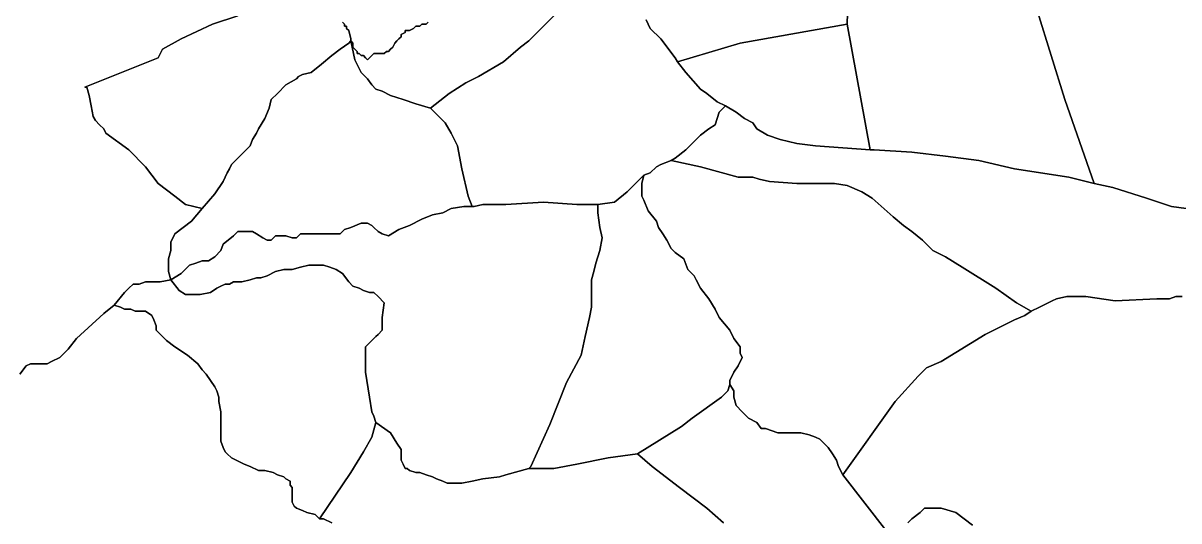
# Model space of a CAD drawing. Extents: x 20 to 266, y 22 to 174.
# Drawn here: x 137.72 to 184.45, y 97.19 to 117.3 of the extents above; entities that cross this region are included whole.
import ezdxf

# ---------------------------------------------------------------- set-up
doc = ezdxf.new("R2010")
doc.units = 0
doc.layers.add('KAREMO', color=7, linetype='CONTINUOUS')

msp = doc.modelspace()

# ---------------------------------------------------------------- linework, layer by layer
at = {"layer": 'KAREMO', "color": 2}
for points in [[(171.11811, 119.963424), (171.03344, 117.253833)], [(178.73841, 117.761879), (179.839119, 114.205537), (181.024502, 110.818545), (180.008459, 111.07257), (177.807041, 111.411269), (176.367648, 111.749967), (175.012929, 111.919318), (173.658209, 112.088665), (172.134149, 112.173343), (171.964809, 112.173343), (171.03344, 117.253833), (171.11811, 119.963424)], [(146.394463, 117.592531), (145.378424, 117.253833), (144.108371, 116.661106), (143.346343, 116.237734), (143.177002, 115.899036), (140.213553, 114.713586), (140.298223, 114.713586), (140.382893, 114.374888), (140.467563, 113.951512), (140.552233, 113.52814), (140.6369, 113.358789), (140.806241, 113.189441), (140.975581, 113.02009), (141.060251, 112.85074), (141.991623, 112.173343), (142.668981, 111.495942), (142.922992, 111.157244), (143.177002, 110.818545), (143.854364, 110.310496), (144.277711, 109.971798), (144.955073, 109.802447), (144.531722, 109.294397), (144.193041, 109.040373), (143.854364, 108.786348), (143.685024, 108.44765), (143.685024, 108.108951), (143.600353, 107.770253), (143.600353, 107.262203), (143.685024, 106.923501), (143.261673, 106.838828), (143.007662, 106.838828), (142.838322, 106.838828), (142.668981, 106.838828), (142.414971, 106.754154), (142.160964, 106.754154), (141.991623, 106.584803), (141.822283, 106.415455), (141.398932, 105.907406), (140.975581, 105.568704), (139.874872, 104.552609), (139.536191, 104.129233), (139.19751, 103.790535), (138.85883, 103.621184), (138.689493, 103.53651), (138.520152, 103.53651), (138.350812, 103.53651), (138.181472, 103.53651), (138.012131, 103.53651), (137.842791, 103.451836), (137.58878, 103.113134)], [(150.966643, 116.576433), (150.881973, 116.491759), (150.543295, 116.237734), (150.204614, 115.98371), (149.781264, 115.645011), (149.357913, 115.306309), (149.019235, 115.221635), (148.849895, 115.136962), (148.765225, 115.052284), (148.341874, 114.79826), (148.003193, 114.459561), (147.749182, 114.205537), (147.664512, 113.866838), (147.495172, 113.443463), (147.241165, 113.02009), (147.156495, 112.850739), (146.987154, 112.596715), (146.902484, 112.34269), (146.733144, 112.173343), (146.479133, 111.919318), (146.309793, 111.749967), (146.140452, 111.58062), (146.055782, 111.411269), (145.971112, 111.241918), (145.801771, 110.903219), (145.463094, 110.39517), (144.955073, 109.802447), (144.277711, 109.971798), (143.854364, 110.310496), (143.177002, 110.818545), (142.922992, 111.157244), (142.668981, 111.495942), (141.991623, 112.173343), (141.060251, 112.850739), (140.975581, 113.02009), (140.806241, 113.189441), (140.6369, 113.358789), (140.552233, 113.52814), (140.467563, 113.951512), (140.382893, 114.374888), (140.298223, 114.713586), (140.213553, 114.713586), (143.177002, 115.899036), (143.346343, 116.237734), (144.108371, 116.661106), (145.378424, 117.253833), (146.394463, 117.592531)], [(150.627965, 117.338507), (150.712636, 117.253833), (150.712636, 117.169156), (150.797302, 117.169156), (150.797302, 117.084482), (150.881973, 116.999808), (150.966643, 116.661106), (150.966643, 116.576433)], [(154.099436, 117.338507), (154.014766, 117.253833), (153.845426, 117.253833), (153.760756, 117.169156), (153.591415, 117.169156), (153.506745, 117.084482), (153.337405, 116.999808), (153.168064, 116.999808), (153.168064, 116.915131), (152.998724, 116.830457), (152.998724, 116.745784), (152.914054, 116.661106), (152.829383, 116.576433), (152.744713, 116.491759), (152.660043, 116.322408), (152.575373, 116.237734), (152.490703, 116.153057), (152.406036, 116.153057), (152.321366, 116.068383), (152.152025, 116.068383), (151.982685, 116.068383), (151.898015, 116.068383), (151.813345, 115.98371), (151.728674, 115.899036), (151.644004, 115.814359), (151.559334, 115.899036), (151.474664, 115.98371), (151.389994, 115.98371), (151.305323, 116.068383), (151.220653, 116.068383), (151.220653, 116.153057), (151.135983, 116.237734), (151.051313, 116.322408), (151.051313, 116.407082), (151.051313, 116.491759), (150.966643, 116.576433), (150.966643, 116.661106), (150.881973, 116.999808), (150.797302, 117.084482), (150.797302, 117.169156), (150.712636, 117.169156), (150.712636, 117.253833), (150.627965, 117.338507)], [(159.179637, 117.592531), (158.756286, 117.169156), (158.163595, 116.576433), (157.824914, 116.322408), (157.147556, 115.729685), (156.131514, 115.136962), (155.623496, 114.882937), (154.946135, 114.459561), (154.184107, 113.866838), (153.591415, 114.036189), (153.083394, 114.205537), (152.575373, 114.374888), (152.236696, 114.544239), (151.982685, 114.628912), (151.813345, 114.79826), (151.644004, 115.052284), (151.389994, 115.306309), (151.135983, 115.814359), (150.966643, 116.576433), (151.051313, 116.491759), (151.051313, 116.407082), (151.051313, 116.322408), (151.135983, 116.237734), (151.220653, 116.153057), (151.220653, 116.068383), (151.305323, 116.068383), (151.389994, 115.98371), (151.474664, 115.98371), (151.559334, 115.899036), (151.644004, 115.814359), (151.728674, 115.899036), (151.813345, 115.98371), (151.898015, 116.068383), (151.982685, 116.068383), (152.152025, 116.068383), (152.321366, 116.068383), (152.406036, 116.153057), (152.490703, 116.153057), (152.575373, 116.237734), (152.660043, 116.322408), (152.744713, 116.491759), (152.829383, 116.576433), (152.914054, 116.661106), (152.998724, 116.745784), (152.998724, 116.830457), (153.168064, 116.915131), (153.168064, 116.999808), (153.337405, 116.999808), (153.506745, 117.084482), (153.591415, 117.169156), (153.760756, 117.169156), (153.845426, 117.253833), (154.014766, 117.253833), (154.099436, 117.338507)], [(164.175168, 115.729685), (164.513846, 115.306309), (165.106537, 114.628912), (165.360548, 114.459561), (165.783899, 114.120863), (166.122576, 113.951512), (165.868569, 113.697487), (165.783899, 113.443463), (165.699228, 113.189441), (165.445218, 113.02009), (165.106537, 112.766066), (164.513846, 112.173343), (164.090498, 111.834644), (163.921158, 111.749967), (163.497807, 111.58062), (163.328466, 111.495942), (163.074456, 111.241918), (162.820445, 111.157244), (162.566438, 110.903219), (162.143087, 110.479847), (161.635066, 110.056471), (160.957708, 109.971798), (160.365017, 109.971798), (160.111006, 109.971798), (158.756286, 110.056471), (157.232227, 109.971798), (156.808876, 109.971798), (156.300854, 109.971798), (155.962174, 109.88712), (155.877507, 109.88712), (155.708167, 110.310496), (155.454156, 111.411269), (155.284816, 112.34269), (155.030805, 112.850739), (154.776794, 113.274115), (154.522784, 113.52814), (154.184107, 113.866838), (154.946135, 114.459561), (155.623496, 114.882937), (156.131514, 115.136962), (157.147556, 115.729685), (157.824914, 116.322408), (158.163595, 116.576433), (158.756286, 117.169156), (159.179637, 117.592531)], [(162.905115, 117.42318), (163.074456, 117.084482), (163.497807, 116.661106), (164.090498, 115.899036), (164.175168, 115.729685)], [(171.03344, 117.253833), (166.715267, 116.491759), (164.175168, 115.729685), (164.090498, 115.899036), (163.497807, 116.661106), (163.074456, 117.084482), (162.905115, 117.42318)], [(184.749983, 109.802447), (184.157292, 109.88712), (183.141253, 110.225822), (181.78653, 110.649195), (181.024502, 110.818545), (179.839119, 114.205537), (178.73841, 117.761879)], [(171.964809, 112.173343), (170.8641, 112.258016), (169.763387, 112.34269), (169.001359, 112.427367), (168.323997, 112.596715), (167.81598, 112.766066), (167.392629, 113.02009), (167.223288, 113.274115), (166.884608, 113.443463), (166.545927, 113.697487), (166.122576, 113.951512), (165.783899, 114.120863), (165.360548, 114.459561), (165.106537, 114.628912), (164.513846, 115.306309), (164.175168, 115.729685), (166.715267, 116.491759), (171.03344, 117.253833), (171.964809, 112.173343)], [(154.184107, 113.866838), (154.522784, 113.52814), (154.776794, 113.274115), (155.030805, 112.850739), (155.284816, 112.34269), (155.454156, 111.411269), (155.708167, 110.310496), (155.877507, 109.88712), (155.538826, 109.88712), (155.030805, 109.802447), (154.692124, 109.633096), (154.268773, 109.548422), (153.845426, 109.379071), (153.337405, 109.12505), (152.914054, 108.955699), (152.490703, 108.701674), (152.236696, 108.786348), (152.067355, 108.871025), (151.898015, 109.040373), (151.813345, 109.12505), (151.644004, 109.209724), (151.389994, 109.209724), (150.966643, 109.040373), (150.712636, 108.955699), (150.543295, 108.786348), (150.289285, 108.786348), (150.035274, 108.786348), (149.696593, 108.786348), (149.188572, 108.786348), (148.934565, 108.786348), (148.765225, 108.617), (148.595884, 108.617), (148.341874, 108.701674), (148.172533, 108.701674), (148.087863, 108.701674), (147.918523, 108.701674), (147.749182, 108.532323), (147.579842, 108.532323), (147.410502, 108.617), (147.156495, 108.786348), (146.987154, 108.871025), (146.817814, 108.871025), (146.648473, 108.871025), (146.394463, 108.871025), (146.225122, 108.701674), (145.801771, 108.362976), (145.717101, 108.108951), (145.463094, 107.854926), (145.209084, 107.685575), (144.955073, 107.685575), (144.701062, 107.600902), (144.447052, 107.516228), (144.108371, 107.177526), (143.685024, 106.923501), (143.600353, 107.262203), (143.600353, 107.770253), (143.685024, 108.108951), (143.685024, 108.447649), (143.854364, 108.786348), (144.193041, 109.040373), (144.531722, 109.294397), (144.955073, 109.802447), (145.463094, 110.39517), (145.801771, 110.903219), (145.971112, 111.241918), (146.055782, 111.411269), (146.140452, 111.58062), (146.309793, 111.749967), (146.479133, 111.919318), (146.733144, 112.173343), (146.902484, 112.34269), (146.987154, 112.596715), (147.156495, 112.850739), (147.241165, 113.02009), (147.495172, 113.443463), (147.664512, 113.866838), (147.749182, 114.205537), (148.003193, 114.459561), (148.341874, 114.79826), (148.765225, 115.052284), (148.849895, 115.136962), (149.019235, 115.221635), (149.357913, 115.306309), (149.781264, 115.645011), (150.204614, 115.98371), (150.543295, 116.237734), (150.881973, 116.491759), (150.966643, 116.576433), (151.135983, 115.814359), (151.389994, 115.306309), (151.644004, 115.052284), (151.813345, 114.79826), (151.982685, 114.628912), (152.236696, 114.544239), (152.575373, 114.374888), (153.083394, 114.205537), (153.591415, 114.036189), (154.184107, 113.866838)], [(184.580643, 106.246105), (184.326632, 106.246105), (184.072622, 106.161431), (183.818611, 106.161431), (183.564601, 106.161431), (181.8712, 106.076754), (180.685821, 106.246105), (179.923789, 106.246105), (179.500442, 106.161431), (179.331101, 106.076754), (178.82308, 105.822729), (178.484399, 105.653381), (177.891712, 105.99208), (177.04501, 106.584803), (175.69029, 107.431551), (175.012929, 107.854926), (174.504911, 108.108951), (174.08156, 108.532323), (173.658209, 108.871025), (173.319528, 109.12505), (172.896181, 109.463748), (172.049479, 110.225822), (171.626128, 110.479847), (171.03344, 110.733868), (170.525419, 110.818545), (169.848057, 110.818545), (169.001359, 110.818545), (167.900646, 110.903219), (167.477299, 110.987893), (167.223288, 111.07257), (166.630597, 111.07257), (165.106537, 111.495942), (163.921158, 111.749967), (164.090498, 111.834644), (164.513846, 112.173343), (165.106537, 112.766066), (165.445218, 113.02009), (165.699228, 113.189441), (165.783899, 113.443463), (165.868569, 113.697487), (166.122576, 113.951512), (166.545927, 113.697487), (166.884608, 113.443463), (167.223288, 113.274115), (167.392629, 113.02009), (167.81598, 112.766066), (168.323997, 112.596715), (169.001359, 112.427367), (169.763387, 112.34269), (170.8641, 112.258016), (171.964809, 112.173343)], [(171.964809, 112.173343), (172.134149, 112.173343), (173.658209, 112.088665), (175.012929, 111.919318), (176.367648, 111.749967), (177.807041, 111.411269), (180.008459, 111.07257), (181.024502, 110.818545), (181.78653, 110.649195), (183.141253, 110.225822), (184.157292, 109.88712), (184.749983, 109.802447)], [(178.484399, 105.653381), (178.230389, 105.48403), (177.807041, 105.314683), (176.621659, 104.721956), (174.843588, 103.621184), (174.2509, 103.367159), (173.91222, 103.028461), (172.980847, 102.012362), (170.8641, 99.048743), (170.694759, 99.387445), (170.610089, 99.64147), (170.440749, 99.895494), (170.271408, 100.149515), (170.102068, 100.318866), (169.932727, 100.488217), (169.763387, 100.572891), (169.50938, 100.657565), (169.170699, 100.742242), (168.747348, 100.742242), (168.239327, 100.742242), (167.731309, 100.911589), (167.561969, 100.911589), (167.392629, 101.165614), (167.053948, 101.334965), (166.799937, 101.58899), (166.545927, 101.843015), (166.461257, 102.181713), (166.461257, 102.435738), (166.291916, 102.689762), (166.291916, 102.85911), (166.461257, 103.197812), (166.630597, 103.451836), (166.799937, 103.790535), (166.715267, 103.959886), (166.715267, 104.213907), (166.461257, 104.552609), (166.291916, 104.891307), (165.868569, 105.399357), (165.699228, 105.738055), (165.445218, 106.161431), (165.106537, 106.584803), (164.937197, 106.923501), (164.852526, 107.092852), (164.598516, 107.346877), (164.429175, 107.770253), (164.090498, 108.024274), (163.921158, 108.193625), (163.751817, 108.532323), (163.582477, 108.786348), (163.413137, 109.040373), (163.328466, 109.294397), (162.989786, 109.717773), (162.820445, 110.141145), (162.735775, 110.310496), (162.735775, 110.649195), (162.735775, 110.818545), (162.820445, 111.157244), (163.074456, 111.241918), (163.328466, 111.495942), (163.497807, 111.58062), (163.921158, 111.749967), (165.106537, 111.495942), (166.630597, 111.07257), (167.223288, 111.07257), (167.477299, 110.987893), (167.900646, 110.903219), (169.001359, 110.818545), (169.848057, 110.818545), (170.525419, 110.818545), (171.03344, 110.733868), (171.626128, 110.479847), (172.049479, 110.225822), (172.896181, 109.463748), (173.319528, 109.12505), (173.658209, 108.871025), (174.08156, 108.532323), (174.504911, 108.108951), (175.012929, 107.854926), (175.69029, 107.431551), (177.04501, 106.584803), (177.891712, 105.99208), (178.484399, 105.653381)], [(166.291916, 102.689762), (166.207246, 102.435738), (166.122576, 102.351064), (165.953239, 102.181713), (164.767856, 101.334965), (164.344509, 100.996267), (162.566438, 99.895494), (161.381055, 99.726143), (160.111006, 99.472119), (159.179637, 99.302768), (158.163595, 99.302768), (158.248265, 99.387445), (159.010297, 101.08094), (159.687655, 102.774436), (160.280346, 103.875209), (160.449687, 104.637283), (160.619027, 105.399357), (160.703697, 105.822729), (160.703697, 106.415455), (160.703697, 106.923501), (160.788368, 107.262203), (160.873038, 107.600902), (161.042375, 108.108951), (161.127045, 108.617), (161.042375, 109.040373), (160.957708, 109.633096), (160.957708, 109.971798), (161.635066, 110.056471), (162.143087, 110.479847), (162.566438, 110.903219), (162.820445, 111.157244), (162.735775, 110.818545), (162.735775, 110.649194), (162.735775, 110.310496), (162.820445, 110.141145), (162.989786, 109.717773), (163.328466, 109.294397), (163.413137, 109.040373), (163.582477, 108.786348), (163.751817, 108.532323), (163.921158, 108.193625), (164.090498, 108.024274), (164.429175, 107.770253), (164.598516, 107.346877), (164.852526, 107.092852), (164.937197, 106.923501), (165.106537, 106.584803), (165.445218, 106.161431), (165.699228, 105.738055), (165.868569, 105.399357), (166.291916, 104.891307), (166.461257, 104.552609), (166.715267, 104.213907), (166.715267, 103.959886), (166.799937, 103.790535), (166.630597, 103.451836), (166.461257, 103.197812), (166.291916, 102.85911), (166.291916, 102.689762)], [(160.957708, 109.971798), (160.957708, 109.633096), (161.042375, 109.040373), (161.127045, 108.617), (161.042375, 108.108951), (160.873038, 107.600902), (160.788368, 107.262203), (160.703697, 106.923501), (160.703697, 106.415455), (160.703697, 105.822729), (160.619027, 105.399357), (160.449687, 104.637283), (160.280346, 103.875209), (159.687655, 102.774436), (159.010297, 101.08094), (158.248265, 99.387445), (158.163595, 99.302768), (157.232227, 99.048743), (156.978216, 98.964069), (156.300854, 98.879395), (155.877507, 98.794718), (155.454156, 98.710044), (155.115475, 98.710044), (154.861465, 98.710044), (154.692124, 98.794718), (154.438114, 98.879395), (154.268773, 98.964069), (154.014766, 99.048743), (153.760756, 99.13342), (153.591415, 99.13342), (153.337405, 99.218094), (153.252734, 99.302768), (153.168064, 99.302768), (153.083394, 99.472119), (152.998724, 99.64147), (152.998724, 99.895494), (152.998724, 100.064842), (152.829383, 100.318866), (152.575373, 100.742242), (151.982685, 101.165614), (151.898015, 101.419639), (151.813345, 101.58899), (151.728674, 102.181713), (151.559334, 103.197812), (151.559334, 104.04456), (151.559334, 104.213907), (151.813345, 104.467932), (151.982685, 104.637283), (152.067355, 104.721956), (152.236696, 104.891307), (152.236696, 105.399357), (152.321366, 105.99208), (152.067355, 106.246105), (151.898015, 106.415455), (151.728674, 106.415455), (151.474664, 106.500129), (151.305323, 106.584803), (151.051313, 106.66948), (150.881973, 106.838828), (150.627965, 107.177526), (150.373955, 107.346877), (150.119944, 107.431551), (149.865934, 107.516228), (149.611923, 107.516228), (149.273242, 107.516228), (148.934565, 107.431551), (148.595884, 107.346877), (148.257204, 107.346877), (147.918523, 107.262203), (147.579842, 107.092852), (147.325835, 107.008179), (147.156495, 107.008179), (146.902484, 106.923501), (146.563803, 106.838828), (146.225122, 106.838828), (146.055782, 106.754154), (145.886442, 106.754154), (145.717101, 106.66948), (145.547764, 106.584803), (145.293754, 106.415455), (144.870403, 106.330778), (144.616392, 106.330778), (144.447052, 106.330778), (144.277711, 106.330778), (144.023701, 106.500129), (143.685024, 106.923501), (144.108371, 107.177526), (144.447052, 107.516228), (144.701062, 107.600902), (144.955073, 107.685575), (145.209084, 107.685575), (145.463094, 107.854926), (145.717101, 108.108951), (145.801771, 108.362976), (146.225122, 108.701674), (146.394463, 108.871025), (146.648473, 108.871025), (146.817814, 108.871025), (146.987154, 108.871025), (147.156495, 108.786348), (147.410502, 108.617), (147.579842, 108.532323), (147.749182, 108.532323), (147.918523, 108.701674), (148.087863, 108.701674), (148.172533, 108.701674), (148.341874, 108.701674), (148.595884, 108.617), (148.765225, 108.617), (148.934565, 108.786348), (149.188572, 108.786348), (149.696593, 108.786348), (150.035274, 108.786348), (150.289285, 108.786348), (150.543295, 108.786348), (150.712636, 108.955699), (150.966643, 109.040373), (151.389994, 109.209724), (151.644004, 109.209724), (151.813345, 109.12505), (151.898015, 109.040373), (152.067355, 108.871025), (152.236696, 108.786348), (152.490703, 108.701674), (152.914054, 108.955699), (153.337405, 109.12505), (153.845426, 109.379071), (154.268773, 109.548422), (154.692124, 109.633096), (155.030805, 109.802447), (155.538826, 109.88712), (155.877507, 109.88712), (155.962174, 109.88712), (156.300854, 109.971798), (156.808876, 109.971798), (157.232227, 109.971798), (158.756286, 110.056471), (160.111006, 109.971798), (160.365017, 109.971798), (160.957708, 109.971798)], [(151.982685, 101.165614), (151.813345, 100.572891), (151.474664, 99.980168), (150.966643, 99.13342), (149.696593, 97.270574), (149.527253, 97.439921), (149.188572, 97.524598), (149.019235, 97.609272), (148.765225, 97.693946), (148.680555, 97.778623), (148.595884, 97.94797), (148.595884, 98.117321), (148.595884, 98.286672), (148.595884, 98.540697), (148.511214, 98.625371), (148.511214, 98.794718), (148.341874, 98.879395), (148.257204, 98.964069), (148.003193, 99.048743), (147.833853, 99.13342), (147.495172, 99.218094), (147.241165, 99.218094), (146.902484, 99.387445), (146.648473, 99.472119), (146.140452, 99.726143), (145.971112, 99.895494), (145.886442, 99.980168), (145.801771, 100.149515), (145.717101, 100.40354), (145.717101, 101.165614), (145.717101, 101.58899), (145.632435, 102.012362), (145.632435, 102.181713), (145.547764, 102.435738), (145.463094, 102.605089), (145.293754, 102.85911), (145.124413, 103.113134), (144.955073, 103.282485), (144.785733, 103.53651), (144.362382, 103.875209), (143.854364, 104.213907), (143.515683, 104.467932), (143.346343, 104.637283), (143.092332, 104.891307), (143.092332, 105.060658), (143.007662, 105.314683), (142.922992, 105.48403), (142.668981, 105.653381), (142.245634, 105.653381), (142.076293, 105.738055), (141.822283, 105.738055), (141.652942, 105.822729), (141.398932, 105.907406), (141.822283, 106.415455), (141.991623, 106.584803), (142.160964, 106.754154), (142.414971, 106.754154), (142.668981, 106.838828), (142.838322, 106.838828), (143.007662, 106.838828), (143.261673, 106.838828), (143.685024, 106.923501), (144.023701, 106.500129), (144.277711, 106.330778), (144.447052, 106.330778), (144.616392, 106.330778), (144.870403, 106.330778), (145.293754, 106.415455), (145.547764, 106.584803), (145.717101, 106.66948), (145.886442, 106.754154), (146.055782, 106.754154), (146.225122, 106.838828), (146.563803, 106.838828), (146.902484, 106.923501), (147.156495, 107.008179), (147.325835, 107.008179), (147.579842, 107.092852), (147.918523, 107.262203), (148.257204, 107.346877), (148.595884, 107.346877), (148.934565, 107.431551), (149.273242, 107.516228), (149.611923, 107.516228), (149.865934, 107.516228), (150.119944, 107.431551), (150.373955, 107.346877), (150.627965, 107.177526), (150.881973, 106.838828), (151.051313, 106.66948), (151.305324, 106.584803), (151.474664, 106.500129), (151.728674, 106.415455), (151.898015, 106.415455), (152.067355, 106.246105), (152.321366, 105.99208), (152.236696, 105.399357), (152.236696, 104.891307), (152.067355, 104.721956), (151.982685, 104.637283), (151.813345, 104.467932), (151.559334, 104.213907), (151.559334, 104.04456), (151.559334, 103.197812), (151.728674, 102.181713), (151.813345, 101.58899), (151.898015, 101.419639), (151.982685, 101.165614)], [(172.64217, 96.762524), (170.8641, 99.048743), (172.980847, 102.012362), (173.91222, 103.028461), (174.2509, 103.367159), (174.843588, 103.621184), (176.621659, 104.721956), (177.807041, 105.314683), (178.230389, 105.48403), (178.484399, 105.653381), (178.82308, 105.822729), (179.331101, 106.076754), (179.500442, 106.161431), (179.923789, 106.246104), (180.685821, 106.246104), (181.8712, 106.076754), (183.564601, 106.161431), (183.818611, 106.161431), (184.072622, 106.161431), (184.326632, 106.246104), (184.580643, 106.246104)], [(137.58878, 103.113134), (137.842791, 103.451836), (138.012131, 103.53651), (138.181472, 103.53651), (138.350812, 103.53651), (138.520152, 103.53651), (138.689493, 103.53651), (138.85883, 103.621184), (139.19751, 103.790535), (139.536191, 104.129233), (139.874872, 104.552609), (140.975581, 105.568704), (141.398932, 105.907406), (141.652943, 105.822729), (141.822283, 105.738055), (142.076293, 105.738055), (142.245634, 105.653381), (142.668981, 105.653381), (142.922992, 105.48403), (143.007662, 105.314683), (143.092332, 105.060658), (143.092332, 104.891307), (143.346343, 104.637283), (143.515683, 104.467932), (143.854364, 104.213907), (144.362382, 103.875209), (144.785733, 103.53651), (144.955073, 103.282485), (145.124413, 103.113134), (145.293754, 102.85911), (145.463094, 102.605089), (145.547764, 102.435738), (145.632435, 102.181713), (145.632435, 102.012362), (145.717101, 101.58899), (145.717101, 101.165614), (145.717101, 100.40354), (145.801771, 100.149515), (145.886442, 99.980168), (145.971112, 99.895494), (146.140452, 99.726143), (146.648473, 99.472119), (146.902484, 99.387445), (147.241165, 99.218094), (147.495172, 99.218094), (147.833853, 99.13342), (148.003193, 99.048743), (148.257204, 98.964069), (148.341874, 98.879395), (148.511214, 98.794718), (148.511214, 98.625371), (148.595884, 98.540697), (148.595884, 98.286672), (148.595884, 98.117321), (148.595884, 97.94797), (148.680555, 97.778623), (148.765225, 97.693946), (149.019235, 97.609272), (149.188572, 97.524598), (149.527253, 97.439921), (149.696593, 97.270574)], [(166.037909, 97.101223), (165.360548, 97.693946), (164.259839, 98.540697), (163.159126, 99.387445), (162.566438, 99.895494), (164.344509, 100.996267), (164.767856, 101.334965), (165.953239, 102.181713), (166.122576, 102.351064), (166.207246, 102.435738), (166.291916, 102.689762), (166.461257, 102.435738), (166.461257, 102.181713), (166.545927, 101.843015), (166.799937, 101.58899), (167.053948, 101.334965), (167.392629, 101.165614), (167.561969, 100.911589), (167.731309, 100.911589), (168.239327, 100.742242), (168.747348, 100.742242), (169.170699, 100.742242), (169.50938, 100.657565), (169.763387, 100.572891), (169.932727, 100.488217), (170.102068, 100.318866), (170.271408, 100.149515), (170.440749, 99.895494), (170.610089, 99.641469), (170.694759, 99.387445), (170.8641, 99.048743)], [(150.204615, 97.101223), (149.865934, 97.270574), (149.696593, 97.270574), (150.966643, 99.13342), (151.474664, 99.980168), (151.813345, 100.572891), (151.982685, 101.165614), (152.575373, 100.742242), (152.829383, 100.318866), (152.998724, 100.064842), (152.998724, 99.895494), (152.998724, 99.64147), (153.083394, 99.472119), (153.168064, 99.302768), (153.252734, 99.302768), (153.337405, 99.218094), (153.591415, 99.13342), (153.760756, 99.13342), (154.014766, 99.048743), (154.268773, 98.964069), (154.438114, 98.879395), (154.692124, 98.794718), (154.861465, 98.710044), (155.115475, 98.710044), (155.454156, 98.710044), (155.877507, 98.794718), (156.300854, 98.879395), (156.978216, 98.964069), (157.232227, 99.048743), (158.163595, 99.302768)], [(158.163595, 99.302768), (159.179637, 99.302768), (160.111006, 99.472119), (161.381055, 99.726143), (162.566438, 99.895494), (163.159126, 99.387445), (164.259839, 98.540697), (165.360548, 97.693946), (166.037909, 97.101223)], [(170.8641, 99.048743), (172.64217, 96.762524)], [(176.113641, 97.016549), (175.77496, 97.270574), (175.43628, 97.524598), (174.843588, 97.693946), (174.504911, 97.693946), (174.16623, 97.693946), (173.99689, 97.524598), (173.658209, 97.270574), (173.573539, 97.1859), (173.488869, 97.101223)], [(173.488869, 97.101223), (173.573539, 97.1859), (173.658209, 97.270574), (173.99689, 97.524598), (174.16623, 97.693946), (174.504911, 97.693946), (174.843588, 97.693946), (175.43628, 97.524598), (175.77496, 97.270574), (176.113641, 97.016549)], [(149.696593, 97.270574), (149.865934, 97.270574), (150.204614, 97.101223)]]:
    msp.add_lwpolyline(points, dxfattribs=at)

doc.saveas('drawing.dxf')
